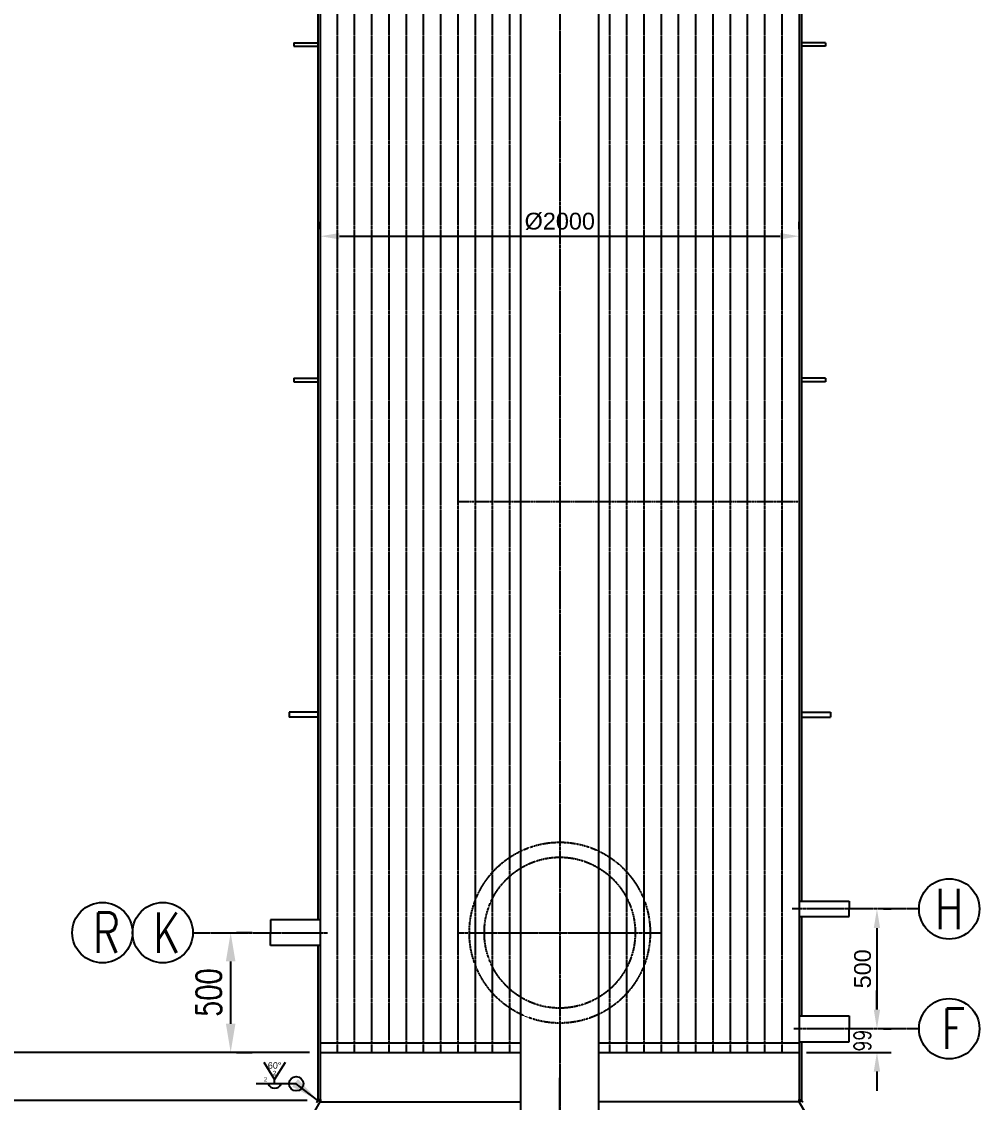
# Model space of a CAD drawing. Header units: millimetres. Extents: x 21147 to 38967, y 10167 to 35397.
# Drawn here: x 24173 to 28172, y 22032 to 26543 of the extents above; entities that cross this region are included whole.
import ezdxf
from ezdxf.enums import TextEntityAlignment as Align

# ---------------------------------------------------------------- set-up
doc = ezdxf.new("R2010")
doc.units = ezdxf.units.MM
doc.linetypes.add('CENTER', pattern=[1.25, 1, -0.1, 0.05, -0.1])
doc.linetypes.add('HIDDEN', pattern=[0.375, 0.25, -0.125])
for name, color, linetype in [('CC', 4, 'Continuous'), ('XX', 2, 'HIDDEN'), ('ZX', 1, 'CENTER')]:
    doc.layers.add(name, color=color, linetype=linetype)
doc.styles.add('HZA', font='TXT', dxfattribs={"width": 0.75, "bigfont": 'AMS_DX'})
doc.styles.get("Standard").update_dxf_attribs({"font": ''})
doc.styles.get('Standard').set_extended_font_data('Arial')
doc.dimstyles.get("Standard").update_dxf_attribs({"dimtxt": 0.18, "dimasz": 0.18, "dimexe": 0.18, "dimexo": 0.0625, "dimgap": 0.09, "dimtad": 0, "dimtih": 1, "dimtoh": 1, "dimdec": 4, "dimzin": 0, "dimdsep": 46, "dimtxsty": 'Standard', "dimcen": 0.09, "dimadec": 0, "dimazin": 0, "dimtfac": 1, "dimtdec": 4, "dimtofl": 0, "dimtmove": 0, "dimatfit": 3, "dimfxl": 1, "dimtolj": 1, "dimtzin": 0, "dimarcsym": 0})

# ---------------------------------------------------------------- blocks, each defined once
blk = doc.blocks.new('*D16')
at = {"layer": 'CC', "color": 0, "lineweight": -2}
for p, q in [((27771.4, 22839.5), (27804.4, 22839.5)), ((27744.4, 22759.5), (27744.4, 22419.5)), ((27771.4, 22339.5), (27804.4, 22339.5))]:
    blk.add_line(p, q, dxfattribs=at)
at = {"layer": 'CC', "color": 0}
for points in [[(27731.1, 22759.5), (27757.8, 22759.5), (27744.4, 22839.5)], [(27731.1, 22419.5), (27757.8, 22419.5), (27744.4, 22339.5)]]:
    blk.add_solid(points, dxfattribs=at)
at = {"layer": 'Defpoints', "color": 0}
for p in [(27741.4, 22839.5), (27741.4, 22339.5), (27744.4, 22339.5)]:
    blk.add_point(p, dxfattribs=at)
at = {"layer": 'CC', "color": 6, "insert": (27684.7, 22589.5), "char_height": 70, "attachment_point": 5, "rotation": 90}
blk.add_mtext('\\A1;500', dxfattribs=at)
blk = doc.blocks.new('*D17')
at = {"layer": 'CC', "color": 0, "lineweight": -2}
for p, q in [((25419.9, 25677.6), (25419.9, 25707.6)), ((27419.9, 25677.6), (27419.9, 25707.6)), ((25499.9, 25647.6), (27339.9, 25647.6))]:
    blk.add_line(p, q, dxfattribs=at)
at = {"layer": 'CC', "color": 0}
for points in [[(25499.9, 25661), (25499.9, 25634.3), (25419.9, 25647.6)], [(27339.9, 25661), (27339.9, 25634.3), (27419.9, 25647.6)]]:
    blk.add_solid(points, dxfattribs=at)
at = {"layer": 'Defpoints', "color": 0}
for p in [(25419.9, 25647.6), (27419.9, 25647.6), (27419.9, 25647.6)]:
    blk.add_point(p, dxfattribs=at)
at = {"layer": 'CC', "color": 6, "insert": (26419.9, 25709.3), "char_height": 70, "attachment_point": 5}
blk.add_mtext('\\A1;%%c2000', dxfattribs=at)
blk = doc.blocks.new('VHF')
for p, q in [((-0.5, 1), (0, 0.2)), ((0, 0.2), (0.5, 1)), ((0, 0), (0, 0.2))]:
    blk.add_line(p, q)
blk.add_arc((0, 0.111), 0.32, 200.3028, 339.6972)
for tag, height, p in [('C', 0.3, (0, 0.7)), ('B', 0.2, (0, 0.4))]:
    blk.add_attdef(tag, text='', height=height).set_placement(p, align=Align.CENTER)
blk.add_attdef('A', (-0.5, 0.1), '', height=0.2)
blk = doc.blocks.new('*D22')
at = {"layer": 'CC', "color": 0, "lineweight": -2}
for p, q in [((26037.9, 30795.5), (23092.6, 30795.5)), ((23182.6, 30675.5), (23182.6, 14308.7)), ((24634.9, 14188.7), (23092.6, 14188.7))]:
    blk.add_line(p, q, dxfattribs=at)
at = {"layer": 'CC', "color": 0}
for points in [[(23162.6, 30675.5), (23202.6, 30675.5), (23182.6, 30795.5)], [(23162.6, 14308.7), (23202.6, 14308.7), (23182.6, 14188.7)]]:
    blk.add_solid(points, dxfattribs=at)
at = {"layer": 'Defpoints', "color": 0}
for p in [(26082.9, 30795.5), (23182.6, 14188.7), (24679.9, 14188.7)]:
    blk.add_point(p, dxfattribs=at)
at = {"layer": 'CC', "color": 0, "insert": (23091.1, 22492.1), "char_height": 105, "attachment_point": 5, "rotation": 90, "style": 'HZA'}
blk.add_mtext('\\A1;16607', dxfattribs=at)
blk = doc.blocks.new('*D25')
at = {"layer": 'CC', "color": 0, "lineweight": -2}
for p, q in [((25364.9, 22040.5), (23830.3, 22040.5)), ((23920.3, 21920.5), (23920.3, 21288.7)), ((23875.3, 21168.7), (23830.3, 21168.7))]:
    blk.add_line(p, q, dxfattribs=at)
at = {"layer": 'CC', "color": 0}
for points in [[(23900.3, 21920.5), (23940.3, 21920.5), (23920.3, 22040.5)], [(23900.3, 21288.7), (23940.3, 21288.7), (23920.3, 21168.7)]]:
    blk.add_solid(points, dxfattribs=at)
at = {"layer": 'Defpoints', "color": 0}
for p in [(25409.9, 22040.5), (23920.3, 21168.7), (23920.3, 21168.7)]:
    blk.add_point(p, dxfattribs=at)
at = {"layer": 'CC', "color": 0, "insert": (23828.8, 21604.6), "char_height": 105, "attachment_point": 5, "rotation": 90, "style": 'HZA'}
blk.add_mtext('\\A1;872', dxfattribs=at)
blk = doc.blocks.new('*D26')
at = {"layer": 'CC', "color": 0, "lineweight": -2}
for p, q in [((23920.3, 22360.5), (23920.3, 22480.5)), ((25374.9, 22240.5), (23830.3, 22240.5)), ((23875.3, 22040.5), (23830.3, 22040.5)), ((23920.3, 21920.5), (23920.3, 21800.5))]:
    blk.add_line(p, q, dxfattribs=at)
at = {"layer": 'CC', "color": 0}
for points in [[(23900.3, 22360.5), (23940.3, 22360.5), (23920.3, 22240.5)], [(23900.3, 21920.5), (23940.3, 21920.5), (23920.3, 22040.5)]]:
    blk.add_solid(points, dxfattribs=at)
at = {"layer": 'Defpoints', "color": 0}
for p in [(25419.9, 22240.5), (23920.3, 22040.5), (23920.3, 22040.5)]:
    blk.add_point(p, dxfattribs=at)
at = {"layer": 'CC', "color": 0, "insert": (23828.8, 22140.5), "char_height": 105, "attachment_point": 5, "rotation": 90, "style": 'HZA'}
blk.add_mtext('\\A1;200', dxfattribs=at)
blk = doc.blocks.new('*D27')
at = {"layer": 'CC', "color": 0, "lineweight": -2}
for p, q in [((25274.9, 29220.5), (23830.3, 29220.5)), ((23920.3, 29100.5), (23920.3, 22360.5)), ((23875.3, 22240.5), (23830.3, 22240.5))]:
    blk.add_line(p, q, dxfattribs=at)
at = {"layer": 'CC', "color": 0}
for points in [[(23900.3, 29100.5), (23940.3, 29100.5), (23920.3, 29220.5)], [(23900.3, 22360.5), (23940.3, 22360.5), (23920.3, 22240.5)]]:
    blk.add_solid(points, dxfattribs=at)
at = {"layer": 'Defpoints', "color": 0}
for p in [(25319.9, 29220.5), (23920.3, 22240.5), (23920.3, 22240.5)]:
    blk.add_point(p, dxfattribs=at)
at = {"layer": 'CC', "color": 0, "insert": (23828.8, 25730.5), "char_height": 105, "attachment_point": 5, "rotation": 90, "style": 'HZA'}
blk.add_mtext('\\A1;6980', dxfattribs=at)
blk = doc.blocks.new('*D31')
at = {"layer": 'CC', "color": 0, "lineweight": -2}
for p, q in [((25070.3, 22740.5), (25135.6, 22740.5)), ((25045.6, 22620.5), (25045.6, 22360.5)), ((25070.3, 22240.5), (25135.6, 22240.5))]:
    blk.add_line(p, q, dxfattribs=at)
at = {"layer": 'CC', "color": 0}
for points in [[(25025.6, 22620.5), (25065.6, 22620.5), (25045.6, 22740.5)], [(25025.6, 22360.5), (25065.6, 22360.5), (25045.6, 22240.5)]]:
    blk.add_solid(points, dxfattribs=at)
at = {"layer": 'Defpoints', "color": 0}
for p in [(25025.3, 22740.5), (25025.3, 22240.5), (25045.6, 22240.5)]:
    blk.add_point(p, dxfattribs=at)
at = {"layer": 'CC', "color": 0, "insert": (24954.1, 22490.5), "char_height": 105, "attachment_point": 5, "rotation": 90, "style": 'HZA'}
blk.add_mtext('\\A1;500', dxfattribs=at)
blk = doc.blocks.new('*D35')
at = {"layer": 'CC', "color": 0, "lineweight": -2}
for p, q in [((27744.4, 22419.5), (27744.4, 22499.5)), ((27714.4, 22339.5), (27684.4, 22339.5)), ((27449.9, 22240.5), (27804.4, 22240.5)), ((27744.4, 22160.5), (27744.4, 22080.5))]:
    blk.add_line(p, q, dxfattribs=at)
at = {"layer": 'CC', "color": 0}
for points in [[(27731.1, 22419.5), (27757.8, 22419.5), (27744.4, 22339.5)], [(27731.1, 22160.5), (27757.8, 22160.5), (27744.4, 22240.5)]]:
    blk.add_solid(points, dxfattribs=at)
at = {"layer": 'Defpoints', "color": 0}
for p in [(27744.4, 22339.5), (27744.4, 22339.5), (27419.9, 22240.5)]:
    blk.add_point(p, dxfattribs=at)
at = {"layer": 'CC', "color": 0, "insert": (27683.4, 22290), "char_height": 70, "attachment_point": 5, "rotation": 90, "style": 'HZA'}
blk.add_mtext('\\A1;99', dxfattribs=at)
blk = doc.blocks.new('*D42')
at = {"layer": 'CC', "color": 0, "lineweight": -2}
blk.add_arc((26419.9, 19877.2), 1763.3, 252.5562, 266.1, dxfattribs=at)
at = {"layer": 'CC', "color": 0}
for points in [[(25884.7, 18176.1), (25897.9, 18213.8), (25778.1, 18234.8)], [(26300.6, 18138), (26299.3, 18098), (26419.9, 18113.9)]]:
    blk.add_solid(points, dxfattribs=at)
at = {"layer": 'Defpoints', "color": 0}
for p in [(26419.9, 22134.2), (26419.9, 19877.2), (25986.5, 18168), (25553.9, 17660.9), (26419.9, 17320.4)]:
    blk.add_point(p, dxfattribs=at)
at = {"layer": 'CC', "color": 0, "insert": (26110.3, 18234.3), "char_height": 105, "attachment_point": 5, "rotation": 349.3281, "style": 'HZA'}
blk.add_mtext('\\A1;21°', dxfattribs=at)

msp = doc.modelspace()

# ---------------------------------------------------------------- hatches: boundary and pattern name
at = {"layer": 'CC'}
h = msp.add_hatch(dxfattribs=at)
h.set_pattern_fill('_U', color=256, scale=2, angle=45, style=0, double=1, pattern_type=0)
h.set_pattern_definition([(45, (170217.0129, 11443.7798), (-1.414213562, 1.414213562), []), (135, (170217.0129, 11443.7798), (-1.414213562, -1.414213562), [])])
h.paths.add_polyline_path([(25411.88256, 22040.46336), (25409.88256, 22040.46336), (25419.88256, 22034.68986, 0.4132487112), (25419.88256, 22045.08216)])
h = msp.add_hatch(dxfattribs=at)
h.set_pattern_fill('_U', color=256, scale=2, angle=45, style=0, double=1, pattern_type=0)
h.set_pattern_definition([(135, (-117377.2478, 11443.7798), (1.414213562, 1.414213562), []), (45, (-117377.2478, 11443.7798), (1.414213562, -1.414213562), [])])
h.paths.add_polyline_path([(27427.88256, 22040.46336), (27429.88256, 22040.46336), (27419.88256, 22034.68986, -0.4132487112), (27419.88256, 22045.08216)])

# ---------------------------------------------------------------- linework, layer by layer
for p, q in [((26257.38256, 19909.45093), (26257.38256, 29464.46336)), ((26582.38256, 19848.18065), (26582.38256, 29464.46336)), ((25409.88256, 27120.46336), (25409.88256, 22794.46336)), ((25419.88256, 27120.46336), (25419.88256, 22045.08216)), ((27419.88256, 27120.46336), (27419.88256, 22045.08216)), ((27429.88256, 27120.46336), (27429.88256, 22871.46336)), ((25309.88256, 26454.46336), (25309.88256, 26440.46336)), ((25309.88256, 26454.46336), (25409.88256, 26454.46336)), ((25309.88256, 26440.46336), (25409.88256, 26440.46336)), ((27529.88256, 26454.46336), (27429.88256, 26454.46336)), ((27529.88256, 26440.46336), (27429.88256, 26440.46336)), ((27529.88256, 26454.46336), (27529.88256, 26440.46336)), ((25309.88256, 25054.46336), (25309.88256, 25040.46336)), ((25309.88256, 25054.46336), (25409.88256, 25054.46336)), ((25309.88256, 25040.46336), (25409.88256, 25040.46336)), ((27529.88256, 25054.46336), (27429.88256, 25054.46336)), ((27529.88256, 25040.46336), (27429.88256, 25040.46336)), ((27529.88256, 25054.46336), (27529.88256, 25040.46336)), ((25409.88256, 23660.46336), (25289.88256, 23660.46336)), ((25289.88256, 23660.46336), (25289.88256, 23640.46336)), ((25409.88256, 23640.46336), (25289.88256, 23640.46336)), ((27429.88256, 23660.46336), (27549.88256, 23660.46336)), ((27429.88256, 23640.46336), (27549.88256, 23640.46336)), ((27549.88256, 23660.46336), (27549.88256, 23640.46336)), ((27419.88256, 22871.46336), (27627.88256, 22871.46336)), ((27627.88256, 22871.46336), (27627.88256, 22839.46336)), ((27627.88256, 22807.46336), (27627.88256, 22839.46336)), ((25211.88256, 22794.46336), (25211.88256, 22740.46336)), ((25419.88256, 22794.46336), (25211.88256, 22794.46336)), ((27419.88256, 22807.46336), (27627.88256, 22807.46336)), ((27429.88256, 22807.46336), (27429.88256, 22393.46336)), ((27429.88256, 22799.46336), (27429.88256, 22794.46336)), ((25211.88256, 22686.46336), (25211.88256, 22740.46336)), ((25419.88256, 22686.46336), (25211.88256, 22686.46336)), ((25409.88256, 22686.46336), (25409.88256, 22040.46336)), ((27419.88256, 22393.46336), (27627.88256, 22393.46336)), ((27627.88256, 22393.46336), (27627.88256, 22339.46336)), ((27627.88256, 22285.46336), (27627.88256, 22339.46336)), ((25419.88256, 22280.46336), (26257.38256, 22280.46336)), ((26582.38256, 22280.46336), (27419.88256, 22280.46336)), ((27419.88256, 22285.46336), (27627.88256, 22285.46336)), ((27429.88256, 22285.46336), (27429.88256, 22040.46336)), ((25419.88256, 22240.46336), (26257.38256, 22240.46336)), ((26582.38256, 22240.46336), (27419.88256, 22240.46336)), ((24919.88256, 21168.66446), (25419.88256, 22034.68986)), ((25404.49026, 22032.02961), (25409.88256, 22040.46336)), ((25411.88256, 22040.46336), (25409.88256, 22040.46336)), ((25419.88256, 22034.68986), (25409.88256, 22040.46336)), ((25409.88256, 22040.46336), (25411.88256, 22040.46336)), ((25411.88256, 22040.46336), (25419.88256, 22045.08216)), ((25419.88256, 22034.68986), (26257.38256, 22034.68986)), ((27419.88256, 22034.68986), (26582.38256, 22034.68986)), ((27427.88256, 22040.46336), (27419.88256, 22045.08216)), ((27419.88256, 22034.68986), (27429.88256, 22040.46336)), ((27613.38256, 21699.53803), (27419.88256, 22034.68986)), ((27427.88256, 22040.46336), (27429.88256, 22040.46336)), ((27429.88256, 22040.46336), (27427.88256, 22040.46336)), ((27435.27487, 22032.02961), (27429.88256, 22040.46336))]:
    msp.add_line(p, q)
for centre, start, end in [((25414.66926, 22039.88601), 315.09440429, 44.90559571), ((27425.09586, 22039.88601), 135.09440429, 224.90559571)]:
    msp.add_arc(centre, 7.36061, start, end)
msp.add_line((25319.32813, 22109.63057), (25152.50964, 22109.63057), dxfattribs=at)
for centre, radius in [((28046.22545, 22839.46336), 126), ((24510.07693, 22740.46336), 126), ((24762.07693, 22740.46336), 126), ((28046.22545, 22339.46336), 126), ((25319.32813, 22109.63057), 30)]:
    msp.add_circle(centre, radius, dxfattribs=at)
at = {"layer": 'XX'}
msp.add_line((25995.38256, 24540.46336), (27419.88256, 24540.46336), dxfattribs=at)
for radius in [377.5, 315]:
    msp.add_circle((26419.88256, 22740.46336), radius, dxfattribs=at)
at = {"layer": 'ZX'}
for p, q in [((26419.88256, 31212.84544), (26419.88256, 21066.49423)), ((25491.38256, 22240.46336), (25491.38256, 29220.46336)), ((25563.38256, 22240.46336), (25563.38256, 29220.46336)), ((25635.38256, 22240.46336), (25635.38256, 29220.46336)), ((25707.38256, 22240.46336), (25707.38256, 29220.46336)), ((25779.38256, 22240.46336), (25779.38256, 29220.46336)), ((25851.38256, 22240.46336), (25851.38256, 29220.46336)), ((25923.38256, 22240.46336), (25923.38256, 29220.46336)), ((25995.38256, 22240.46336), (25995.38256, 29220.46336)), ((26067.38256, 22240.46336), (26067.38256, 29220.46336)), ((26139.38256, 22240.46336), (26139.38256, 29220.46336)), ((26211.38256, 22240.46336), (26211.38256, 29220.46336)), ((26628.38256, 22240.46336), (26628.38256, 29220.46336)), ((26700.38256, 22240.46336), (26700.38256, 29220.46336)), ((26772.38256, 22240.46336), (26772.38256, 29220.46336)), ((26844.38256, 22240.46336), (26844.38256, 29220.46336)), ((26916.38256, 22240.46336), (26916.38256, 29220.46336)), ((26988.38256, 22240.46336), (26988.38256, 29220.46336)), ((27060.38256, 22240.46336), (27060.38256, 29220.46336)), ((27132.38256, 22240.46336), (27132.38256, 29220.46336)), ((27204.38256, 22240.46336), (27204.38256, 29220.46336)), ((27276.38256, 22240.46336), (27276.38256, 29220.46336)), ((27348.38256, 22240.46336), (27348.38256, 29220.46336)), ((27920.22545, 22839.46336), (27389.78001, 22839.46336)), ((24888.07693, 22740.46336), (25449.69834, 22740.46336)), ((25995.38256, 22740.46336), (26844.38256, 22740.46336)), ((27920.22545, 22339.46336), (27397.72506, 22339.46336)), ((26419.88256, 17320.37586), (26419.88256, 22134.20867))]:
    msp.add_line(p, q, dxfattribs=at)

# ---------------------------------------------------------------- block references
at = {"layer": 'CC', "xscale": 90, "yscale": 90, "zscale": 90}
msp.add_blockref('VHF', (25229.32813, 22109.63057), dxfattribs=at).add_auto_attribs({'C': '60%%d', 'B': '2', 'A': '2'})

# ---------------------------------------------------------------- texts
at = {"layer": 'CC', "style": 'HZA', "width": 0.75}
for s, p in [('H', (28046.22545, 22839.46336)), ('R', (24527.43101, 22740.46336)), ('K', (24779.43101, 22740.46336)), ('F', (28063.57953, 22339.46336))]:
    msp.add_text(s, height=168, dxfattribs=at).set_placement(p, align=Align.MIDDLE)

# ---------------------------------------------------------------- dimensions: what is measured, and where the dimension line sits
at = {"layer": 'CC'}
for base, p1, p2, override, picture, middle in [((23182.55445, 14188.66446), (26082.88256, 30795.46336), (24679.88256, 14188.66446), {"dimscale": 30, "dimtxt": 3.5, "dimasz": 4, "dimexe": 3, "dimexo": 1.5, "dimgap": 1.3, "dimtad": 1, "dimtih": 0, "dimtoh": 0, "dimdec": 0, "dimtxsty": 'HZA', "dimtdec": 0, "dimtix": 1, "dimtmove": 2}, '*D22', (23091.05445, 22492.06391)), ((23920.31533, 22240.46336), (25319.88256, 29220.46336), (23920.31533, 22240.46336), {"dimscale": 30, "dimtxt": 3.5, "dimasz": 4, "dimexe": 3, "dimexo": 1.5, "dimgap": 1.3, "dimtad": 1, "dimtih": 0, "dimtoh": 0, "dimdec": 0, "dimtxsty": 'HZA', "dimtdec": 0, "dimtix": 1, "dimtmove": 2}, '*D27', (23828.81533, 25730.46336)), ((27744.43363, 22339.46336), (27741.39765, 22839.46336), (27741.39765, 22339.46336), {"dimscale": 20, "dimtxt": 3.5, "dimasz": 4, "dimexe": 3, "dimexo": 1.5, "dimgap": 1.2, "dimtad": 1, "dimtih": 0, "dimtoh": 0, "dimzin": 8, "dimclrt": 6, "dimtix": 1, "dimtzin": 8}, '*D16', (27684.69352, 22589.46336)), ((25045.59221, 22240.46336), (25025.30676, 22740.46336), (25025.30676, 22240.46336), {"dimscale": 30, "dimtxt": 3.5, "dimasz": 4, "dimexe": 3, "dimexo": 1.5, "dimgap": 1.3, "dimtad": 1, "dimtih": 0, "dimtoh": 0, "dimdec": 0, "dimtxsty": 'HZA', "dimtdec": 0, "dimtix": 1, "dimtmove": 2}, '*D31', (24954.09221, 22490.46336)), ((23920.31533, 22040.46336), (25419.88256, 22240.46336), (23920.31533, 22040.46336), {"dimscale": 30, "dimtxt": 3.5, "dimasz": 4, "dimexe": 3, "dimexo": 1.5, "dimgap": 1.3, "dimtad": 1, "dimtih": 0, "dimtoh": 0, "dimdec": 0, "dimtxsty": 'HZA', "dimtdec": 0, "dimtix": 1, "dimtmove": 2}, '*D26', (23828.81533, 22140.46336)), ((27744.43363, 22339.46336), (27419.88256, 22240.46336), (27744.43363, 22339.46336), {"dimscale": 20, "dimtxt": 3.5, "dimasz": 4, "dimexe": 3, "dimexo": 1.5, "dimgap": 1.3, "dimtad": 1, "dimtih": 0, "dimtoh": 0, "dimdec": 0, "dimtxsty": 'HZA', "dimtdec": 0, "dimtix": 1, "dimtmove": 2}, '*D35', (27683.43363, 22289.96336)), ((23920.31533, 21168.66446), (25409.88256, 22040.46336), (23920.31533, 21168.66446), {"dimscale": 30, "dimtxt": 3.5, "dimasz": 4, "dimexe": 3, "dimexo": 1.5, "dimgap": 1.3, "dimtad": 1, "dimtih": 0, "dimtoh": 0, "dimdec": 0, "dimtxsty": 'HZA', "dimtdec": 0, "dimtix": 1, "dimtmove": 2}, '*D25', (23828.81533, 21604.56391))]:
    dim = msp.add_linear_dim(base=base, p1=p1, p2=p2, angle=90, dimstyle='Standard', override=override, dxfattribs=at)
    dim.commit()
    dim.dimension.update_dxf_attribs({"geometry": picture, "text_midpoint": middle})
dim = msp.add_linear_dim(base=(27419.88256, 25647.62275), p1=(25419.88256, 25647.62275), p2=(27419.88256, 25647.62275), angle=180, text='%%c<>', dimstyle='Standard', override={"dimscale": 20, "dimtxt": 3.5, "dimasz": 4, "dimexe": 3, "dimexo": 1.5, "dimgap": 1.2, "dimtad": 1, "dimtih": 0, "dimtoh": 0, "dimzin": 8, "dimclrt": 6, "dimtix": 1, "dimtzin": 8}, dxfattribs=at)
dim.commit()
dim.dimension.update_dxf_attribs({"geometry": '*D17', "text_midpoint": (26419.88256, 25709.32057)})
dim = msp.add_angular_dim_2l(base=(25986.46834, 18167.97826), line1=((26419.88256, 17320.37586), (26419.88256, 22134.20867)), line2=((26419.88256, 19877.15091), (25553.86318, 17660.93408)), dimstyle='Standard', override={"dimscale": 30, "dimtxt": 3.5, "dimasz": 4, "dimexe": 3, "dimexo": 1.5, "dimgap": 1.3, "dimtad": 1, "dimtih": 0, "dimtoh": 0, "dimdec": 0, "dimtxsty": 'HZA', "dimtdec": 0, "dimtix": 1, "dimtmove": 2}, dxfattribs=at)
dim.commit()
dim.dimension.update_dxf_attribs({"geometry": '*D42', "text_midpoint": (26110.2964, 18234.29687)})

# ---------------------------------------------------------------- leaders
msp.add_leader([(25409.88256, 22040.46336), (25319.32813, 22109.63057)], dimstyle='Standard', override={"dimscale": 30, "dimtxt": 3.5, "dimasz": 4, "dimexe": 3, "dimexo": 1.5, "dimgap": 1.3, "dimtad": 1, "dimtih": 0, "dimtoh": 0, "dimdec": 0, "dimtxsty": 'HZA', "dimtdec": 0, "dimtix": 1}, dxfattribs=at)

doc.saveas('drawing.dxf')
